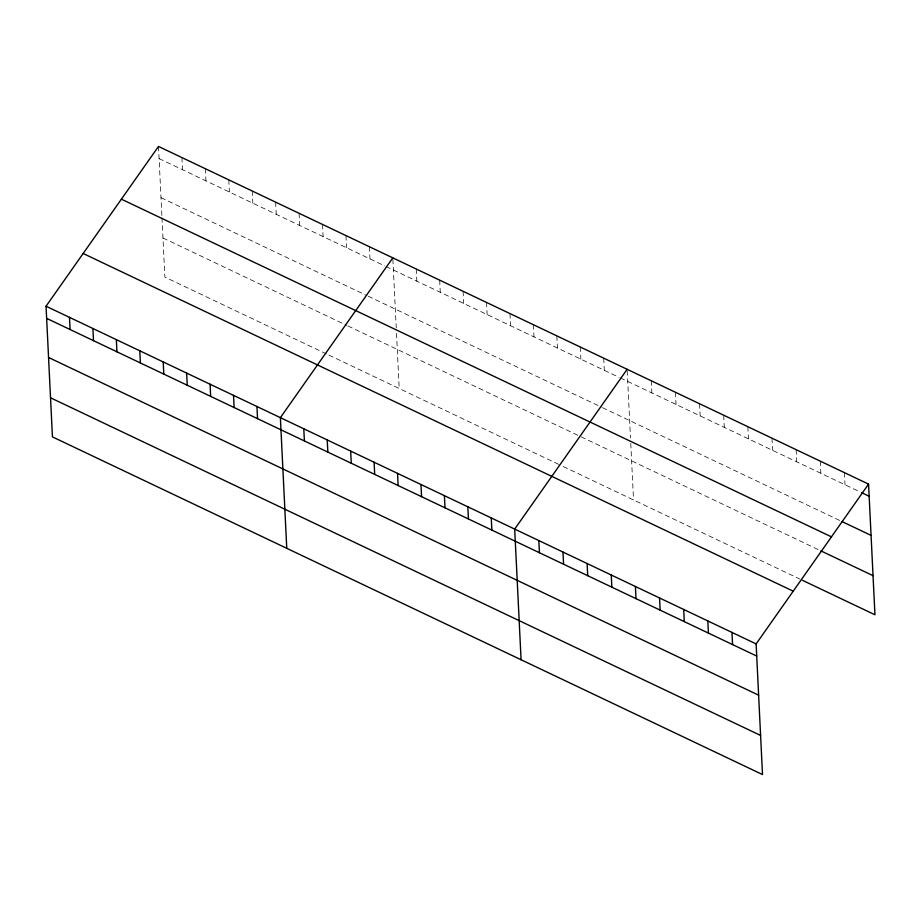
<?xml version="1.0" encoding="UTF-8"?>
<svg xmlns="http://www.w3.org/2000/svg" width="921" height="921" viewBox="0 0 921 921"><rect width="100%" height="100%" fill="white"/><g stroke="black" fill="none" stroke-linecap="round" stroke-linejoin="round"><path stroke-width="0.69" stroke-dasharray="4.61 3.45" d="M159.091 158.585L384.771 265.916M386.014 266.503L619.096 377.345M620.328 377.932L860.26 492.033M161.002 197.693L366.961 295.641M368.193 296.228L601.275 407.07M602.507 407.658L840.574 520.872M162.971 237.986L346.733 325.378M347.965 325.965L579.816 436.22M581.047 436.807L819.667 550.286M326.437 353.929L164.882 277.094L161.981 217.84M328.912 355.092L560.762 465.358M563.226 466.533L799.981 579.125M844.419 472.634L845.018 484.791M820.277 461.156L820.864 473.302M796.135 449.678L796.723 461.824M771.994 438.189L772.581 450.346M747.852 426.711L748.439 438.857M723.71 415.233L724.297 427.379M699.569 403.743L700.156 415.901M675.427 392.265L676.014 404.423M651.274 380.787L651.872 392.933M627.201 370.656L630.494 438.028M630.758 443.392L633.533 499.965M603.704 358.165L604.303 370.311M580.276 347.021L580.863 359.167M556.837 335.877L557.435 348.023M533.409 324.733L534.007 336.879M509.981 313.589L510.568 325.735M486.541 302.445L487.14 314.591M463.113 291.301L463.7 303.446M439.674 280.157L440.273 292.314M416.246 269.013L416.845 281.17M392.876 259.215L396.237 327.934M396.502 333.298L399.207 388.524M369.379 246.724L369.977 258.882M345.951 235.58L346.549 247.737M322.523 224.436L323.11 236.593M299.083 213.292L299.682 225.449M275.655 202.148L276.254 214.305M252.227 191.004L252.815 203.161M228.788 179.871L229.387 192.017M205.36 168.727L205.947 180.873M181.921 157.583L182.519 169.729M158.493 146.439L161.923 216.493"/><path stroke-width="1.38" d="M868.561 484.112L756.118 643.906L762.507 774.561L52.439 436.888L46.05 306.221L158.493 146.439L868.561 484.112L874.95 614.779L802.525 580.334M392.818 257.868L280.375 417.662L286.765 548.317M627.132 369.309L514.689 529.091L521.079 659.758M861.526 492.643L869.159 496.269M841.84 521.482L871.07 535.377M121.388 199.166L831.456 536.851M820.945 550.896L873.039 575.671M83.155 253.494L793.223 591.178M46.05 306.221L756.118 643.906M46.649 318.378L756.717 656.063M48.56 357.486L758.628 695.171M50.528 397.78L760.596 735.453M731.976 632.428L732.563 644.573M707.835 620.95L708.422 633.095M683.693 609.46L684.28 621.617M659.551 597.982L660.138 610.139M635.409 586.504L635.997 598.65M611.268 575.015L611.855 587.172M587.126 563.537L587.713 575.694M562.984 552.059L563.571 564.205M538.831 540.581L539.43 552.727M491.261 517.947L491.86 530.105M467.833 506.803L468.421 518.96M444.394 495.671L444.993 507.816M420.966 484.527L421.565 496.672M397.538 473.382L398.125 485.528M374.099 462.238L374.697 474.384M350.671 451.094L351.258 463.24M327.231 439.95L327.83 452.096M303.803 428.806L304.402 440.952M256.936 406.518L257.535 418.664M233.508 395.374L234.107 407.531M210.08 384.23L210.667 396.387M186.641 373.086L187.239 385.243M163.213 361.941L163.8 374.099M139.773 350.797L140.372 362.955M116.345 339.653L116.944 351.81M92.917 328.509L93.505 340.666M69.478 317.365L70.077 329.522"/></g></svg>
